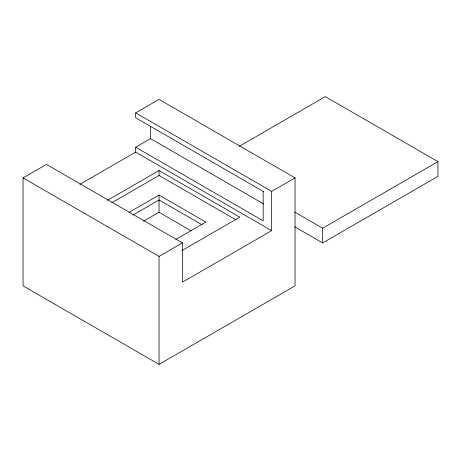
<?xml version="1.0" encoding="UTF-8"?>
<svg xmlns="http://www.w3.org/2000/svg" width="461" height="461" viewBox="0 0 461 461"><rect width="100%" height="100%" fill="white"/><g stroke="black" fill="none" stroke-linecap="round" stroke-linejoin="round"><path stroke-width="0.69" d="M135.672 112.876L159.045 99.38L295.046 177.9L295.046 285.86L159.045 364.38L23.05 285.86L23.05 177.9L46.423 164.404L182.423 242.918L182.423 282.178L271.667 230.656L271.667 191.396L135.672 112.876L135.672 117.786L263.738 191.724M271.667 230.656L135.672 152.136L135.672 147.226L150.545 138.64L263.738 203.993M79.891 184.342L135.672 152.136M107.494 200.305L159.045 170.535L239.795 217.16L182.032 250.507M111.839 202.702L159.045 175.445L236.067 219.914M239.334 146.27L325.328 96.62L437.95 161.644L437.95 176.367L322.671 242.924L294.671 226.754M129.126 212.348L159.045 195.072L205.796 222.064L175.877 239.34M132.866 215.097L159.045 199.982L202.056 224.812M143.498 221.228L159.045 212.25L191.39 230.921M23.05 177.9L159.045 256.414L182.423 242.918M271.667 191.396L295.046 177.9M294.671 212.037L322.671 228.201L437.95 161.644M135.672 147.226L263.168 220.836L263.168 191.396M322.671 228.201L322.671 242.924M159.045 170.535L159.045 175.445M159.045 195.072L159.045 212.25M159.045 256.414L159.045 364.38M150.545 126.372L150.545 138.64"/></g></svg>
